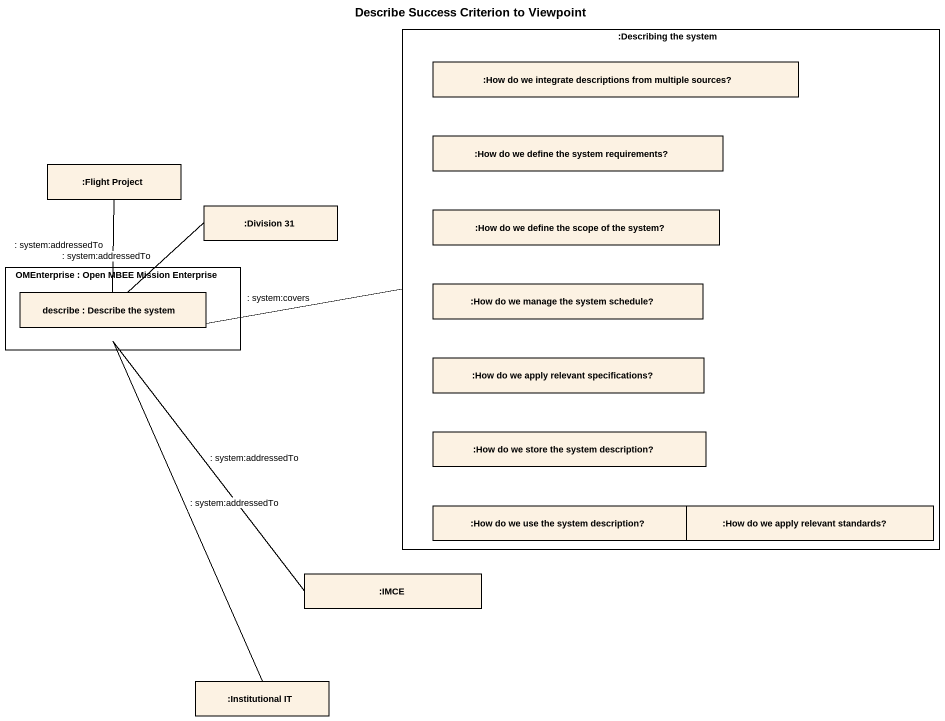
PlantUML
@startuml
title Describe Success Criterion to Viewpoint
rectangle ":Describing the system" as Describing_the_system {
  rectangle ":How do we integrate descriptions from multiple sources?" as How_do_we_integrate
  rectangle ":How do we define the system requirements?" as How_do_we_define_the_system
  rectangle ":How do we define the scope of the system?" as How_do_we_define_the_scope
  rectangle ":How do we manage the system schedule?" as How_do_we_manage_the_system
  rectangle ":How do we apply relevant specifications?" as How_do_we_apply_relevant
  rectangle ":How do we store the system description?" as How_do_we_store_the_system
  rectangle ":How do we use the system description?" as How_do_we_use_the_system
  rectangle ":How do we apply relevant standards?" as How_do_we_apply_relevant_2
}
rectangle ":Flight Project" as Flight_Project
rectangle ":Division 31" as Division_31
rectangle "OMEnterprise : Open MBEE Mission Enterprise" as OMEnterprise {
  rectangle "describe : Describe the system" as describe
}
rectangle ":IMCE" as IMCE
rectangle ":Institutional IT" as Institutional_IT
describe -right- Describing_the_system : : system:covers
describe -up- Flight_Project : : system:addressedTo
describe -right- Division_31 : : system:addressedTo
describe -- IMCE : : system:addressedTo
describe -- Institutional_IT : : system:addressedTo
@enduml
